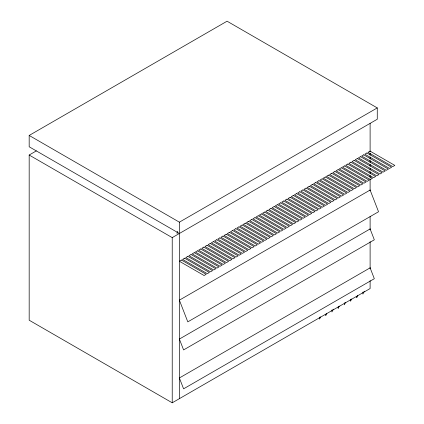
<?xml version="1.0" encoding="UTF-8"?>
<svg xmlns="http://www.w3.org/2000/svg" width="424" height="424" viewBox="0 0 424 424"><rect width="100%" height="100%" fill="white"/><g stroke="black" fill="none" stroke-linecap="round" stroke-linejoin="round"><path stroke-width="0.64" d="M177.63 231.239L177.105 232.368L177.105 233.693M320.618 316.861L319.574 319.113L319.574 317.131M326.814 313.283L325.764 315.541L325.764 314.216M333.269 309.144L331.96 311.963L331.96 309.981M339.205 306.128L338.156 308.386L338.156 307.066M345.396 302.556L344.352 304.808L344.352 302.826M351.591 298.978L350.542 301.236L350.542 299.254M357.787 295.401L356.738 297.659L356.738 296.339M364.243 291.262L362.933 294.081L362.933 292.099M179.379 233.492L29.177 146.773L29.177 135.447L227.063 21.2L377.265 107.919L377.265 119.239L172.224 237.62L29.177 155.03L29.177 320.21L172.224 402.8L370.11 288.553L370.11 280.624M29.177 155.03L36.326 150.902M29.177 135.447L179.379 222.165L377.265 107.919M370.11 123.368L370.11 151.781M370.11 153.101L370.11 155.083M370.11 157.066L370.11 159.048M370.11 160.373L370.11 162.355M370.11 164.337L370.11 166.319M370.11 168.302L370.11 169.621M370.11 171.603L370.11 173.586M370.11 175.568L370.11 177.55M370.11 178.87L370.11 190.763M370.11 216.532L370.11 229.75M370.11 241.638L370.11 268.731M179.379 222.165L179.379 398.671M172.224 237.62L172.224 402.8M181.472 260.045L179.379 261.253L204.092 275.521L206.181 274.312L181.472 260.045M184.668 258.2L182.574 259.409L207.288 273.676L209.382 272.468L184.668 258.2M187.864 256.356L185.77 257.564L210.484 271.832L212.578 270.623L187.864 256.356M191.06 254.511L188.972 255.714L213.685 269.982L215.774 268.779L191.06 254.511M194.261 252.662L192.167 253.87L216.881 268.138L218.97 266.929L194.261 252.662M197.457 250.817L195.363 252.026L220.077 266.293L222.171 265.085L197.457 250.817M200.653 248.973L198.565 250.176L223.273 264.444L225.367 263.24L200.653 248.973M203.849 247.123L201.76 248.332L226.474 262.599L228.562 261.391L203.849 247.123M207.05 245.279L204.956 246.487L229.67 260.755L231.758 259.546L207.05 245.279M210.246 243.434L208.152 244.643L232.866 258.91L234.96 257.702L210.246 243.434M213.442 241.585L211.353 242.793L236.062 257.061L238.156 255.858L213.442 241.585M216.638 239.74L214.549 240.949L239.263 255.216L241.351 254.008L216.638 239.74M219.839 237.896L217.745 239.104L242.459 253.372L244.553 252.163L219.839 237.896M223.035 236.051L220.941 237.255L245.655 251.522L247.749 250.319L223.035 236.051M226.231 234.202L224.142 235.41L248.851 249.678L250.944 248.469L226.231 234.202M229.432 232.357L227.338 233.566L252.052 247.833L254.14 246.625L229.432 232.357M232.628 230.513L230.534 231.721L255.248 245.989L257.341 244.781L232.628 230.513M235.823 228.663L233.735 229.872L258.444 244.139L260.537 242.931L235.823 228.663M239.019 226.819L236.931 228.027L261.645 242.295L263.733 241.086L239.019 226.819M242.221 224.974L240.127 226.183L264.841 240.45L266.929 239.242L242.221 224.974M245.417 223.13L243.323 224.333L268.037 238.601L270.13 237.398L245.417 223.13M248.612 221.28L246.524 222.489L271.233 236.756L273.326 235.548L248.612 221.28M251.808 219.436L249.72 220.644L274.434 234.912L276.522 233.704L251.808 219.436M255.01 217.592L252.916 218.795L277.63 233.062L279.718 231.859L255.01 217.592M258.205 215.742L256.112 216.95L280.826 231.218L282.919 230.009L258.205 215.742M261.401 213.897L259.313 215.106L284.022 229.373L286.115 228.165L261.401 213.897M264.603 212.053L262.509 213.261L287.223 227.529L289.311 226.321L264.603 212.053M267.798 210.203L265.705 211.412L290.419 225.679L292.512 224.476L267.798 210.203M270.994 208.359L268.901 209.567L293.615 223.835L295.708 222.627L270.994 208.359M274.19 206.514L272.102 207.723L296.816 221.991L298.904 220.782L274.19 206.514M277.391 204.67L275.298 205.873L300.012 220.141L302.1 218.938L277.391 204.67M280.587 202.82L278.494 204.029L303.208 218.296L305.301 217.088L280.587 202.82M283.783 200.976L281.695 202.184L306.404 216.452L308.497 215.244L283.783 200.976M286.979 199.132L284.891 200.34L309.605 214.608L311.693 213.399L286.979 199.132M290.18 197.282L288.087 198.49L312.801 212.758L314.889 211.549L290.18 197.282M293.376 195.438L291.283 196.646L315.997 210.913L318.09 209.705L293.376 195.438M296.572 193.593L294.484 194.802L319.192 209.069L321.286 207.861L296.572 193.593M299.768 191.749L297.68 192.952L322.394 207.219L324.482 206.016L299.768 191.749M302.969 189.899L300.876 191.107L325.59 205.375L327.683 204.167L302.969 189.899M306.165 188.055L304.072 189.263L328.786 203.531L330.879 202.322L306.165 188.055M309.361 186.21L307.273 187.413L331.981 201.681L334.075 200.478L309.361 186.21M312.562 184.361L310.469 185.569L335.183 199.837L337.271 198.628L312.562 184.361M315.758 182.516L313.665 183.725L338.379 197.992L340.472 196.784L315.758 182.516M318.954 180.672L316.866 181.88L341.574 196.148L343.668 194.939L318.954 180.672M322.15 178.822L320.062 180.03L344.776 194.298L346.864 193.095L322.15 178.822M325.351 176.978L323.258 178.186L347.971 192.454L350.06 191.245L325.351 176.978M328.547 175.133L326.454 176.342L351.167 190.609L353.261 189.401L328.547 175.133M331.743 173.289L329.655 174.492L354.363 188.76L356.457 187.556L331.743 173.289M334.939 171.439L332.851 172.648L357.565 186.915L359.653 185.707L334.939 171.439M338.14 169.595L336.046 170.803L360.76 185.071L362.849 183.862L338.14 169.595M341.336 167.75L339.242 168.959L363.956 183.226L366.05 182.018L341.336 167.75M344.532 165.901L342.444 167.109L367.152 181.377L369.246 180.168L344.532 165.901M347.733 164.056L345.639 165.265L370.353 179.532L372.442 178.324L347.733 164.056M350.929 162.212L348.835 163.42L373.549 177.688L375.643 176.479L350.929 162.212M354.125 160.367L352.031 161.571L376.745 175.838L378.839 174.635L354.125 160.367M357.321 158.518L355.233 159.726L379.946 173.994L382.035 172.785L357.321 158.518M360.522 156.673L358.428 157.882L383.142 172.149L385.231 170.941L360.522 156.673M363.718 154.829L361.624 156.032L386.338 170.3L388.432 169.097L363.718 154.829M366.914 152.979L364.826 154.188L389.534 168.455L391.628 167.247L366.914 152.979M370.11 151.135L368.021 152.343L392.735 166.611L394.824 165.402L370.11 151.135M370.11 190.042L179.379 300.16L187.8 321.869L378.537 211.751L370.11 190.042M370.11 228.949L179.379 339.067L183.592 349.922L374.323 239.804L370.11 228.949M370.11 267.851L179.379 377.975L183.592 388.829L374.323 278.706L370.11 267.851"/></g></svg>
